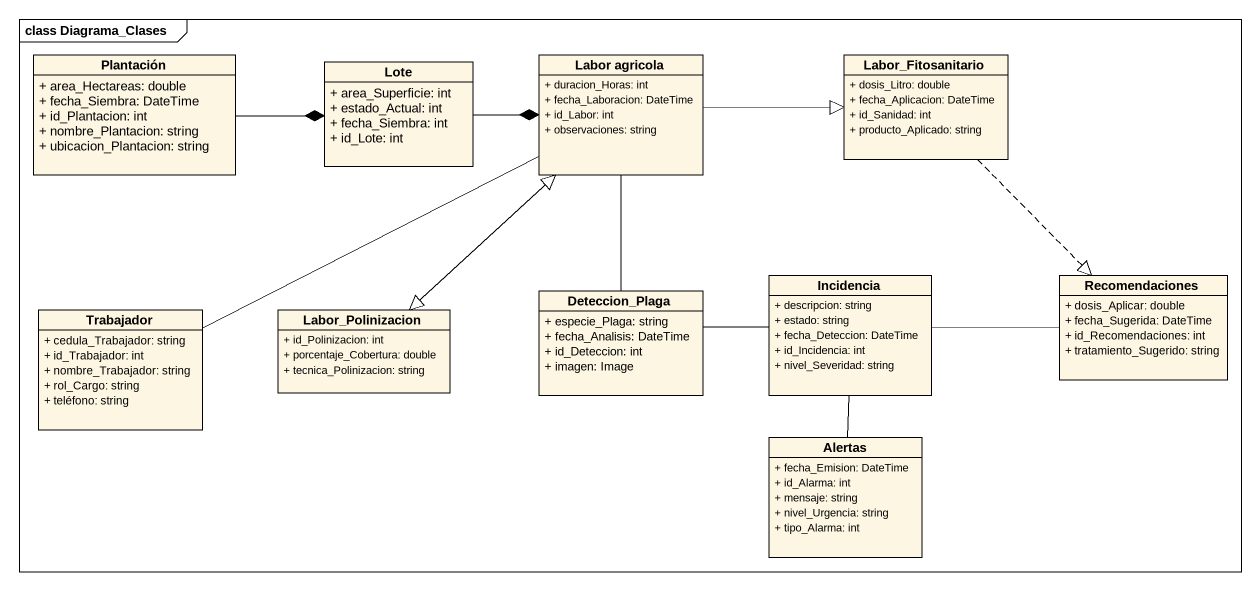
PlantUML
@startuml
mainframe class Diagrama_Clases
hide circle
hide empty members
skinparam classAttributeIconSize 0
class Plantación {
  + area_Hectareas: double
  + fecha_Siembra: DateTime
  + id_Plantacion: int
  + nombre_Plantacion: string
  + ubicacion_Plantacion: string
}
class Lote {
  + area_Superficie: int
  + estado_Actual: int
  + fecha_Siembra: int
  + id_Lote: int
}
class "Labor agricola" as Labor_agricola {
  + duracion_Horas: int
  + fecha_Laboracion: DateTime
  + id_Labor: int
  + observaciones: string
}
class Labor_Fitosanitario {
  + dosis_Litro: double
  + fecha_Aplicacion: DateTime
  + id_Sanidad: int
  + producto_Aplicado: string
}
class Trabajador {
  + cedula_Trabajador: string
  + id_Trabajador: int
  + nombre_Trabajador: string
  + rol_Cargo: string
  + teléfono: string
}
class Labor_Polinizacion {
  + id_Polinizacion: int
  + porcentaje_Cobertura: double
  + tecnica_Polinizacion: string
}
class Deteccion_Plaga {
  + especie_Plaga: string
  + fecha_Analisis: DateTime
  + id_Deteccion: int
  + imagen: Image
}
class Incidencia {
  + descripcion: string
  + estado: string
  + fecha_Deteccion: DateTime
  + id_Incidencia: int
  + nivel_Severidad: string
}
class Recomendaciones {
  + dosis_Aplicar: double
  + fecha_Sugerida: DateTime
  + id_Recomendaciones: int
  + tratamiento_Sugerido: string
}
class Alertas {
  + fecha_Emision: DateTime
  + id_Alarma: int
  + mensaje: string
  + nivel_Urgencia: string
  + tipo_Alarma: int
}
Plantación -right-* Lote
Lote -right-* Labor_agricola
Labor_agricola -right-|> Labor_Fitosanitario
Labor_agricola -left- Trabajador
Labor_agricola --|> Labor_Polinizacion
Labor_agricola -- Deteccion_Plaga
Labor_Fitosanitario ..|> Recomendaciones
Labor_Polinizacion -up-|> Labor_agricola
Deteccion_Plaga -right- Incidencia
Incidencia -- Alertas
Recomendaciones -left- Incidencia
@enduml
